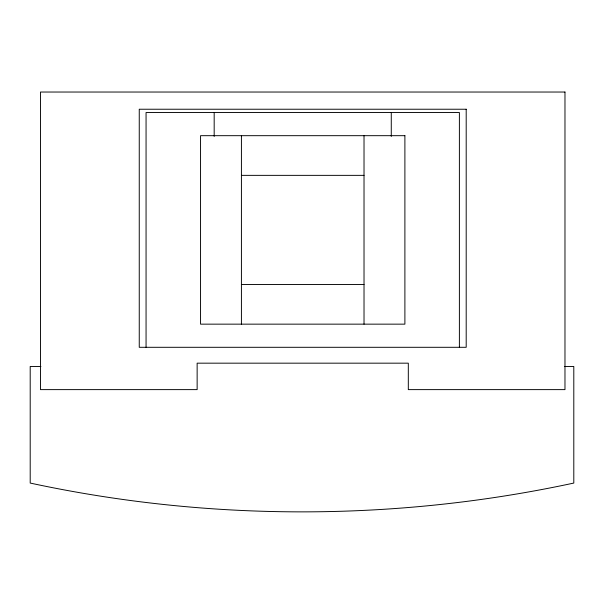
<?xml version="1.0" encoding="UTF-8"?>
<svg xmlns="http://www.w3.org/2000/svg" width="604" height="604" viewBox="0 0 604 604"><rect width="100%" height="100%" fill="white"/><g stroke="black" fill="none" stroke-linecap="round" stroke-linejoin="round"><path stroke-width="0.91" d="M241.419 175.356L364.023 175.356M241.419 284.476L364.023 284.476M40.929 366.477L30.2 366.477L30.2 483.064C208.705 521.463 395.295 521.463 573.8 483.064L573.8 366.477L564.453 366.477M459.387 347.3L459.387 112.533L146.062 112.533L146.062 347.3M391.271 112.533L391.271 136.413M364.023 135.681L364.023 324.152M241.419 135.681L241.419 324.152M214.178 112.533L214.178 136.413M564.974 92.035L40.491 92.035L40.491 389.618L197.138 389.618L197.138 363.17L408.312 363.17L408.312 389.618L564.974 389.618L564.974 92.035M466.197 109.233L139.252 109.233L139.252 347.3L466.197 347.3L466.197 109.233M404.891 135.681L200.551 135.681L200.551 324.152L404.891 324.152L404.891 135.681"/></g></svg>
